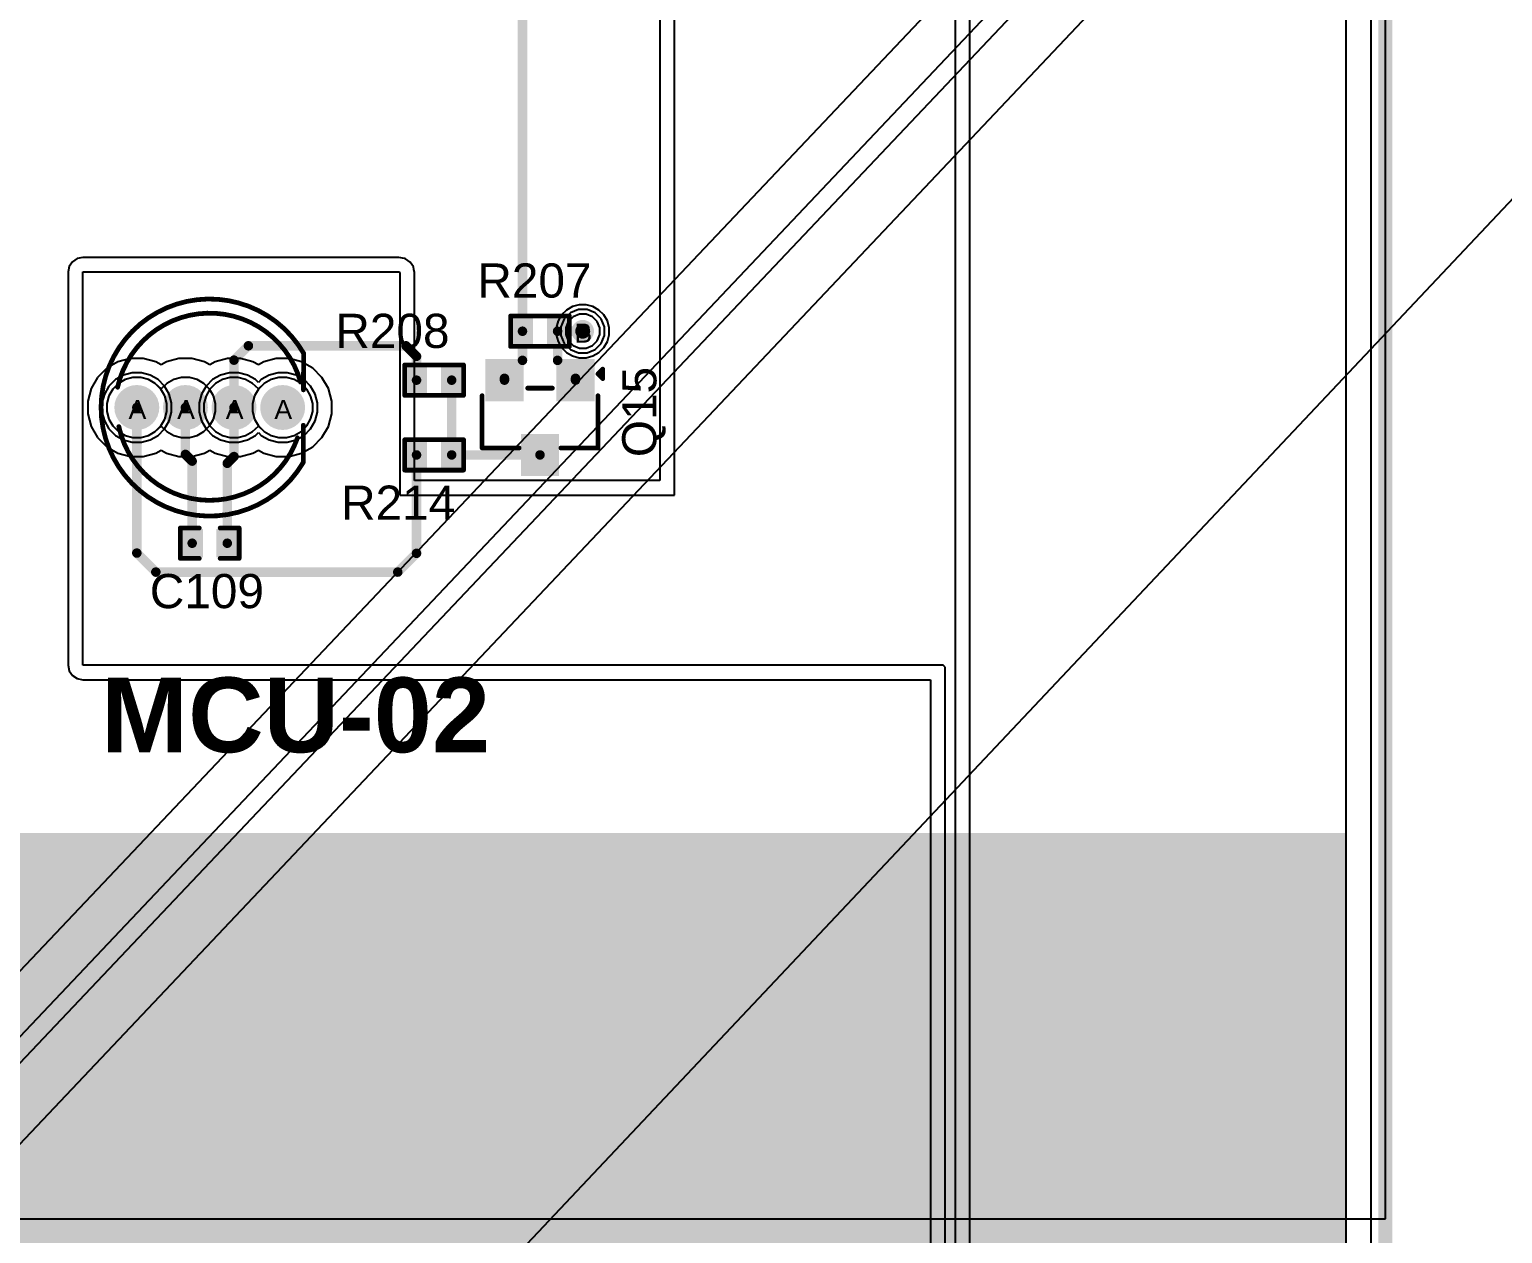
# Model space of a CAD drawing. Header units: inches. Extents: x 0 to 5379, y 0 to 5429.
# Drawn here: x 313.74 to 353.13, y 72.02 to 104.23 of the extents above; entities that cross this region are included whole.
import ezdxf

# ---------------------------------------------------------------- set-up
doc = ezdxf.new("R2010")
doc.units = ezdxf.units.IN
for name, color, linetype in [('Board Outline', 216, 'Continuous'), ('Bottom Layer', 5, 'Continuous'), ('Bottom Solder', 6, 'Continuous'), ('Drill Drawing', 1, 'Continuous'), ('GND01', 16, 'Continuous'), ('GND02', 76, 'Continuous'), ('Multi-Layer', 9, 'Continuous'), ('Pad Holes', 156, 'Continuous'), ('PWR', 156, 'Continuous'), ('SIG 01', 90, 'Continuous'), ('Top Layer', 1, 'Continuous'), ('Top Overlay', 2, 'Continuous'), ('Top Paste', 8, 'Continuous'), ('Top Solder', 216, 'Continuous'), ('Via Holes', 16, 'Continuous')]:
    doc.layers.add(name, color=color, linetype=linetype)
doc.styles.add('Arial', font='', dxfattribs={"height": 0.2})
doc.styles.add('Arial_Bold', font='', dxfattribs={"height": 0.2})
doc.styles.get('Arial').set_extended_font_data('Arial')
doc.styles.get('Arial_Bold').set_extended_font_data('Arial', bold=True)

# ---------------------------------------------------------------- blocks, each defined once
blk = doc.blocks.new('P____DI_3333_8_125')
at = {"layer": 'Top Solder'}
blk.add_line((0.102, -1.238), (-5064.815, -5372.221), dxfattribs=at)
blk = doc.blocks.new('13_WQFN_HR__3_2__149')
at = {"layer": 'Top Solder'}
for p in [(-0.423, 1.047), (1.31, 1.075), (1.302, -1.253), (-0.423, -1.678)]:
    blk.add_line(p, (5373.4, -5085.409), dxfattribs=at)
blk = doc.blocks.new('R___0402_555')
at = {"layer": 'Top Layer'}
for points in [[(-0.699, -0.318), (-0.699, 0.318), (-0.241, 0.318), (-0.241, -0.318)], [(0.241, -0.318), (0.241, 0.318), (0.699, 0.318), (0.699, -0.318)]]:
    blk.add_hatch(color=1, dxfattribs=at).paths.add_polyline_path(points)
at = {"layer": 'Top Paste'}
for points in [[(-0.699, -0.318), (-0.699, 0.318), (-0.241, 0.318), (-0.241, -0.318)], [(0.241, -0.318), (0.241, 0.318), (0.699, 0.318), (0.699, -0.318)]]:
    blk.add_hatch(color=8, dxfattribs=at).paths.add_polyline_path(points)
at = {"layer": 'Top Solder'}
for points in [[(-0.754, -0.373), (-0.754, 0.373), (-0.186, 0.373), (-0.186, -0.373)], [(0.186, -0.373), (0.186, 0.373), (0.754, 0.373), (0.754, -0.373)]]:
    blk.add_hatch(color=216, dxfattribs=at).paths.add_polyline_path(points)
at = {"layer": 'Top Overlay'}
for points in [[(-0.787, 0.406, 0.127, 0.127, 0), (-0.787, -0.406, 0.127, 0.127, 0)], [(0.787, 0.406, 0.127, 0.127, 0), (-0.787, 0.406, 0.127, 0.127, 0)], [(0.787, 0.406, 0.127, 0.127, 0), (0.787, -0.406, 0.127, 0.127, 0)], [(0.787, -0.406, 0.127, 0.127, 0), (-0.787, -0.406, 0.127, 0.127, 0)], [(0.813, -0.432, 0.00323, 0.00323, 0), (-0.813, -0.432, 0.00323, 0.00323, 0)]]:
    blk.add_lwpolyline(points, format="xyseb", dxfattribs=at)
for points in [[(-0.819, 0.406, 0.0635, 0.0635, 1), (-0.756, 0.406, 0.0635, 0.0635, 1)], [(-0.819, 0.406, 0.0635, 0.0635, 1), (-0.756, 0.406, 0.0635, 0.0635, 1)], [(0.756, 0.406, 0.0635, 0.0635, 1), (0.819, 0.406, 0.0635, 0.0635, 1)], [(0.756, 0.406, 0.0635, 0.0635, 1), (0.819, 0.406, 0.0635, 0.0635, 1)], [(-0.819, -0.406, 0.0635, 0.0635, 1), (-0.756, -0.406, 0.0635, 0.0635, 1)], [(-0.819, -0.406, 0.0635, 0.0635, 1), (-0.756, -0.406, 0.0635, 0.0635, 1)], [(0.756, -0.406, 0.0635, 0.0635, 1), (0.819, -0.406, 0.0635, 0.0635, 1)], [(0.756, -0.406, 0.0635, 0.0635, 1), (0.819, -0.406, 0.0635, 0.0635, 1)], [(-0.814, -0.432, 0.00161, 0.00161, 1), (-0.812, -0.432, 0.00161, 0.00161, 1)], [(0.812, -0.432, 0.00161, 0.00161, 1), (0.814, -0.432, 0.00161, 0.00161, 1)]]:
    blk.add_lwpolyline(points, format="xyseb", close=True, dxfattribs=at)
blk = doc.blocks.new('R___0402_561')
at = {"layer": 'Top Layer'}
for points in [[(-0.699, -0.318), (-0.699, 0.318), (-0.241, 0.318), (-0.241, -0.318)], [(0.241, -0.318), (0.241, 0.318), (0.699, 0.318), (0.699, -0.318)]]:
    blk.add_hatch(color=1, dxfattribs=at).paths.add_polyline_path(points)
at = {"layer": 'Top Paste'}
for points in [[(-0.699, -0.318), (-0.699, 0.318), (-0.241, 0.318), (-0.241, -0.318)], [(0.241, -0.318), (0.241, 0.318), (0.699, 0.318), (0.699, -0.318)]]:
    blk.add_hatch(color=8, dxfattribs=at).paths.add_polyline_path(points)
at = {"layer": 'Top Solder'}
for points in [[(-0.754, -0.373), (-0.754, 0.373), (-0.186, 0.373), (-0.186, -0.373)], [(0.186, -0.373), (0.186, 0.373), (0.754, 0.373), (0.754, -0.373)]]:
    blk.add_hatch(color=216, dxfattribs=at).paths.add_polyline_path(points)
at = {"layer": 'Top Overlay'}
for points in [[(-0.787, 0.406, 0.127, 0.127, 0), (-0.787, -0.406, 0.127, 0.127, 0)], [(0.787, 0.406, 0.127, 0.127, 0), (-0.787, 0.406, 0.127, 0.127, 0)], [(0.787, 0.406, 0.127, 0.127, 0), (0.787, -0.406, 0.127, 0.127, 0)], [(0.787, -0.406, 0.127, 0.127, 0), (-0.787, -0.406, 0.127, 0.127, 0)], [(0.813, -0.432, 0.00323, 0.00323, 0), (-0.813, -0.432, 0.00323, 0.00323, 0)]]:
    blk.add_lwpolyline(points, format="xyseb", dxfattribs=at)
for points in [[(-0.819, 0.406, 0.0635, 0.0635, 1), (-0.756, 0.406, 0.0635, 0.0635, 1)], [(-0.819, 0.406, 0.0635, 0.0635, 1), (-0.756, 0.406, 0.0635, 0.0635, 1)], [(0.756, 0.406, 0.0635, 0.0635, 1), (0.819, 0.406, 0.0635, 0.0635, 1)], [(0.756, 0.406, 0.0635, 0.0635, 1), (0.819, 0.406, 0.0635, 0.0635, 1)], [(-0.819, -0.406, 0.0635, 0.0635, 1), (-0.756, -0.406, 0.0635, 0.0635, 1)], [(-0.819, -0.406, 0.0635, 0.0635, 1), (-0.756, -0.406, 0.0635, 0.0635, 1)], [(0.756, -0.406, 0.0635, 0.0635, 1), (0.819, -0.406, 0.0635, 0.0635, 1)], [(0.756, -0.406, 0.0635, 0.0635, 1), (0.819, -0.406, 0.0635, 0.0635, 1)], [(-0.814, -0.432, 0.00161, 0.00161, 1), (-0.812, -0.432, 0.00161, 0.00161, 1)], [(0.812, -0.432, 0.00161, 0.00161, 1), (0.814, -0.432, 0.00161, 0.00161, 1)]]:
    blk.add_lwpolyline(points, format="xyseb", close=True, dxfattribs=at)
blk = doc.blocks.new('R___0402_562')
at = {"layer": 'Top Layer'}
for points in [[(-0.699, -0.318), (-0.699, 0.318), (-0.241, 0.318), (-0.241, -0.318)], [(0.241, -0.318), (0.241, 0.318), (0.699, 0.318), (0.699, -0.318)]]:
    blk.add_hatch(color=1, dxfattribs=at).paths.add_polyline_path(points)
at = {"layer": 'Top Paste'}
for points in [[(-0.699, -0.318), (-0.699, 0.318), (-0.241, 0.318), (-0.241, -0.318)], [(0.241, -0.318), (0.241, 0.318), (0.699, 0.318), (0.699, -0.318)]]:
    blk.add_hatch(color=8, dxfattribs=at).paths.add_polyline_path(points)
at = {"layer": 'Top Solder'}
for points in [[(-0.754, -0.373), (-0.754, 0.373), (-0.186, 0.373), (-0.186, -0.373)], [(0.186, -0.373), (0.186, 0.373), (0.754, 0.373), (0.754, -0.373)]]:
    blk.add_hatch(color=216, dxfattribs=at).paths.add_polyline_path(points)
at = {"layer": 'Top Overlay'}
for points in [[(-0.787, 0.406, 0.127, 0.127, 0), (0.787, 0.406, 0.127, 0.127, 0)], [(-0.787, -0.406, 0.127, 0.127, 0), (-0.787, 0.406, 0.127, 0.127, 0)], [(0.787, -0.406, 0.127, 0.127, 0), (0.787, 0.406, 0.127, 0.127, 0)], [(-0.787, -0.406, 0.127, 0.127, 0), (0.787, -0.406, 0.127, 0.127, 0)], [(-0.813, -0.432, 0.00323, 0.00323, 0), (0.813, -0.432, 0.00323, 0.00323, 0)]]:
    blk.add_lwpolyline(points, format="xyseb", dxfattribs=at)
for points in [[(-0.819, 0.406, 0.0635, 0.0635, 1), (-0.756, 0.406, 0.0635, 0.0635, 1)], [(-0.819, 0.406, 0.0635, 0.0635, 1), (-0.756, 0.406, 0.0635, 0.0635, 1)], [(0.756, 0.406, 0.0635, 0.0635, 1), (0.819, 0.406, 0.0635, 0.0635, 1)], [(0.756, 0.406, 0.0635, 0.0635, 1), (0.819, 0.406, 0.0635, 0.0635, 1)], [(-0.819, -0.406, 0.0635, 0.0635, 1), (-0.756, -0.406, 0.0635, 0.0635, 1)], [(-0.819, -0.406, 0.0635, 0.0635, 1), (-0.756, -0.406, 0.0635, 0.0635, 1)], [(0.756, -0.406, 0.0635, 0.0635, 1), (0.819, -0.406, 0.0635, 0.0635, 1)], [(0.756, -0.406, 0.0635, 0.0635, 1), (0.819, -0.406, 0.0635, 0.0635, 1)], [(-0.814, -0.432, 0.00161, 0.00161, 1), (-0.812, -0.432, 0.00161, 0.00161, 1)], [(0.812, -0.432, 0.00161, 0.00161, 1), (0.814, -0.432, 0.00161, 0.00161, 1)]]:
    blk.add_lwpolyline(points, format="xyseb", close=True, dxfattribs=at)
blk = doc.blocks.new('S___23_760')
at = {"layer": 'Top Layer'}
for points in [[(-0.41, 1.46), (0.41, 1.46), (0.41, 0.54), (-0.41, 0.54)], [(-1.36, -0.54), (-0.54, -0.54), (-0.54, -1.46), (-1.36, -1.46)], [(0.54, -0.54), (1.36, -0.54), (1.36, -1.46), (0.54, -1.46)]]:
    blk.add_hatch(color=1, dxfattribs=at).paths.add_polyline_path(points)
at = {"layer": 'Top Paste'}
for points in [[(-0.41, 1.46), (0.41, 1.46), (0.41, 0.54), (-0.41, 0.54)], [(-1.36, -0.54), (-0.54, -0.54), (-0.54, -1.46), (-1.36, -1.46)], [(0.54, -0.54), (1.36, -0.54), (1.36, -1.46), (0.54, -1.46)]]:
    blk.add_hatch(color=8, dxfattribs=at).paths.add_polyline_path(points)
at = {"layer": 'Top Solder'}
for points in [[(-0.512, 1.562), (0.512, 1.562), (0.512, 0.438), (-0.512, 0.438)], [(-1.462, -0.438), (-0.438, -0.438), (-0.438, -1.562), (-1.462, -1.562)], [(0.438, -0.438), (1.462, -0.438), (1.462, -1.562), (0.438, -1.562)]]:
    blk.add_hatch(color=216, dxfattribs=at).paths.add_polyline_path(points)
at = {"layer": 'Top Overlay'}
for points in [[(-1.549, 0.813, 0.127, 0.127, 0), (-1.549, -0.584, 0.127, 0.127, 0)], [(-0.559, 0.813, 0.127, 0.127, 0), (-1.549, 0.813, 0.127, 0.127, 0)], [(1.549, 0.813, 0.127, 0.127, 0), (0.559, 0.813, 0.127, 0.127, 0)], [(1.549, 0.813, 0.127, 0.127, 0), (1.549, -0.584, 0.127, 0.127, 0)], [(0.33, -0.787, 0.127, 0.127, 0), (-0.33, -0.787, 0.127, 0.127, 0)], [(-1.549, -1.168, 0.127, 0.127, 0), (-1.676, -1.041, 0.127, 0.127, 0)], [(-1.676, -1.041, 0.127, 0.127, 0), (-1.676, -1.295, 0.127, 0.127, 0)], [(-1.549, -1.168, 0.127, 0.127, 0), (-1.676, -1.295, 0.127, 0.127, 0)]]:
    blk.add_lwpolyline(points, format="xyseb", dxfattribs=at)
for points in [[(-1.581, 0.813, 0.0635, 0.0635, 1), (-1.518, 0.813, 0.0635, 0.0635, 1)], [(-1.581, 0.813, 0.0635, 0.0635, 1), (-1.518, 0.813, 0.0635, 0.0635, 1)], [(-0.591, 0.813, 0.0635, 0.0635, 1), (-0.527, 0.813, 0.0635, 0.0635, 1)], [(0.527, 0.813, 0.0635, 0.0635, 1), (0.591, 0.813, 0.0635, 0.0635, 1)], [(1.518, 0.813, 0.0635, 0.0635, 1), (1.581, 0.813, 0.0635, 0.0635, 1)], [(1.518, 0.813, 0.0635, 0.0635, 1), (1.581, 0.813, 0.0635, 0.0635, 1)], [(-1.581, -0.584, 0.0635, 0.0635, 1), (-1.518, -0.584, 0.0635, 0.0635, 1)], [(-0.362, -0.787, 0.0635, 0.0635, 1), (-0.298, -0.787, 0.0635, 0.0635, 1)], [(0.298, -0.787, 0.0635, 0.0635, 1), (0.362, -0.787, 0.0635, 0.0635, 1)], [(1.518, -0.584, 0.0635, 0.0635, 1), (1.581, -0.584, 0.0635, 0.0635, 1)], [(-1.708, -1.041, 0.0635, 0.0635, 1), (-1.645, -1.041, 0.0635, 0.0635, 1)], [(-1.708, -1.041, 0.0635, 0.0635, 1), (-1.645, -1.041, 0.0635, 0.0635, 1)], [(-1.581, -1.168, 0.0635, 0.0635, 1), (-1.518, -1.168, 0.0635, 0.0635, 1)], [(-1.581, -1.168, 0.0635, 0.0635, 1), (-1.518, -1.168, 0.0635, 0.0635, 1)], [(-1.708, -1.295, 0.0635, 0.0635, 1), (-1.645, -1.295, 0.0635, 0.0635, 1)], [(-1.708, -1.295, 0.0635, 0.0635, 1), (-1.645, -1.295, 0.0635, 0.0635, 1)]]:
    blk.add_lwpolyline(points, format="xyseb", close=True, dxfattribs=at)
blk = doc.blocks.new('WS2812D_F5_780')
at = {"layer": 'Bottom Layer'}
h = blk.add_hatch(color=5, dxfattribs=at)
edge = h.paths.add_edge_path()
edge.add_arc((-1.95, 0), 0.55, 0, 360)
h = blk.add_hatch(color=5, dxfattribs=at)
edge = h.paths.add_edge_path()
edge.add_arc((-0.65, 0), 0.55, 0, 360)
h = blk.add_hatch(color=5, dxfattribs=at)
edge = h.paths.add_edge_path()
edge.add_arc((0.65, 0), 0.55, 0, 360)
h = blk.add_hatch(color=5, dxfattribs=at)
edge = h.paths.add_edge_path()
edge.add_arc((1.95, 0), 0.55, 0, 360)
at = {"layer": 'Bottom Solder'}
h = blk.add_hatch(color=6, dxfattribs=at)
edge = h.paths.add_edge_path()
edge.add_arc((-1.95, 0), 0.601, 0, 360)
h = blk.add_hatch(color=6, dxfattribs=at)
edge = h.paths.add_edge_path()
edge.add_arc((-0.65, 0), 0.601, 0, 360)
h = blk.add_hatch(color=6, dxfattribs=at)
edge = h.paths.add_edge_path()
edge.add_arc((0.65, 0), 0.601, 0, 360)
h = blk.add_hatch(color=6, dxfattribs=at)
edge = h.paths.add_edge_path()
edge.add_arc((1.95, 0), 0.601, 0, 360)
at = {"layer": 'GND01'}
h = blk.add_hatch(color=16, dxfattribs=at)
edge = h.paths.add_edge_path()
edge.add_arc((-1.95, 0), 0.55, 0, 360)
h = blk.add_hatch(color=16, dxfattribs=at)
edge = h.paths.add_edge_path()
edge.add_arc((-0.65, 0), 0.55, 0, 360)
h = blk.add_hatch(color=16, dxfattribs=at)
edge = h.paths.add_edge_path()
edge.add_arc((0.65, 0), 0.55, 0, 360)
h = blk.add_hatch(color=16, dxfattribs=at)
edge = h.paths.add_edge_path()
edge.add_arc((1.95, 0), 0.55, 0, 360)
at = {"layer": 'GND02'}
h = blk.add_hatch(color=76, dxfattribs=at)
edge = h.paths.add_edge_path()
edge.add_arc((-1.95, 0), 0.55, 0, 360)
h = blk.add_hatch(color=76, dxfattribs=at)
edge = h.paths.add_edge_path()
edge.add_arc((-0.65, 0), 0.55, 0, 360)
h = blk.add_hatch(color=76, dxfattribs=at)
edge = h.paths.add_edge_path()
edge.add_arc((0.65, 0), 0.55, 0, 360)
h = blk.add_hatch(color=76, dxfattribs=at)
edge = h.paths.add_edge_path()
edge.add_arc((1.95, 0), 0.55, 0, 360)
at = {"layer": 'Multi-Layer'}
h = blk.add_hatch(color=9, dxfattribs=at)
edge = h.paths.add_edge_path()
edge.add_arc((-1.95, 0), 0.55, 0, 360)
h = blk.add_hatch(color=9, dxfattribs=at)
edge = h.paths.add_edge_path()
edge.add_arc((-0.65, 0), 0.55, 0, 360)
h = blk.add_hatch(color=9, dxfattribs=at)
edge = h.paths.add_edge_path()
edge.add_arc((0.65, 0), 0.55, 0, 360)
h = blk.add_hatch(color=9, dxfattribs=at)
edge = h.paths.add_edge_path()
edge.add_arc((1.95, 0), 0.55, 0, 360)
at = {"layer": 'Pad Holes'}
h = blk.add_hatch(color=7, dxfattribs=at)
edge = h.paths.add_edge_path()
edge.add_arc((-1.95, 0), 0.36, 0, 360)
h = blk.add_hatch(color=7, dxfattribs=at)
edge = h.paths.add_edge_path()
edge.add_arc((-0.65, 0), 0.36, 0, 360)
h = blk.add_hatch(color=7, dxfattribs=at)
edge = h.paths.add_edge_path()
edge.add_arc((0.65, 0), 0.36, 0, 360)
h = blk.add_hatch(color=7, dxfattribs=at)
edge = h.paths.add_edge_path()
edge.add_arc((1.95, 0), 0.36, 0, 360)
at = {"layer": 'PWR'}
h = blk.add_hatch(color=156, dxfattribs=at)
edge = h.paths.add_edge_path()
edge.add_arc((-1.95, 0), 0.55, 0, 360)
h = blk.add_hatch(color=156, dxfattribs=at)
edge = h.paths.add_edge_path()
edge.add_arc((-0.65, 0), 0.55, 0, 360)
h = blk.add_hatch(color=156, dxfattribs=at)
edge = h.paths.add_edge_path()
edge.add_arc((0.65, 0), 0.55, 0, 360)
h = blk.add_hatch(color=156, dxfattribs=at)
edge = h.paths.add_edge_path()
edge.add_arc((1.95, 0), 0.55, 0, 360)
at = {"layer": 'SIG 01'}
h = blk.add_hatch(color=90, dxfattribs=at)
edge = h.paths.add_edge_path()
edge.add_arc((-1.95, 0), 0.55, 0, 360)
h = blk.add_hatch(color=90, dxfattribs=at)
edge = h.paths.add_edge_path()
edge.add_arc((-0.65, 0), 0.55, 0, 360)
h = blk.add_hatch(color=90, dxfattribs=at)
edge = h.paths.add_edge_path()
edge.add_arc((0.65, 0), 0.55, 0, 360)
h = blk.add_hatch(color=90, dxfattribs=at)
edge = h.paths.add_edge_path()
edge.add_arc((1.95, 0), 0.55, 0, 360)
at = {"layer": 'Top Layer'}
h = blk.add_hatch(color=1, dxfattribs=at)
edge = h.paths.add_edge_path()
edge.add_arc((-1.95, 0), 0.55, 0, 360)
h = blk.add_hatch(color=1, dxfattribs=at)
edge = h.paths.add_edge_path()
edge.add_arc((-0.65, 0), 0.55, 0, 360)
h = blk.add_hatch(color=1, dxfattribs=at)
edge = h.paths.add_edge_path()
edge.add_arc((0.65, 0), 0.55, 0, 360)
h = blk.add_hatch(color=1, dxfattribs=at)
edge = h.paths.add_edge_path()
edge.add_arc((1.95, 0), 0.55, 0, 360)
at = {"layer": 'Top Solder'}
h = blk.add_hatch(color=216, dxfattribs=at)
edge = h.paths.add_edge_path()
edge.add_arc((-1.95, 0), 0.601, 0, 360)
h = blk.add_hatch(color=216, dxfattribs=at)
edge = h.paths.add_edge_path()
edge.add_arc((-0.65, 0), 0.601, 0, 360)
h = blk.add_hatch(color=216, dxfattribs=at)
edge = h.paths.add_edge_path()
edge.add_arc((0.65, 0), 0.601, 0, 360)
h = blk.add_hatch(color=216, dxfattribs=at)
edge = h.paths.add_edge_path()
edge.add_arc((1.95, 0), 0.601, 0, 360)
at = {"layer": 'Top Overlay'}
for points in [[(2.5, -1.471, 0.127, 0.127, -3.705201), (2.511, 1.45, 0.127, 0.127, 0)], [(-2.464, 0.543, 0.127, 0.127, -0.780857), (2.43, 0.68, 0.127, 0.127, 0)], [(2.507, 0.472, 0.127, 0.127, 0), (2.511, 1.45, 0.127, 0.127, 0)], [(2.347, -0.811, 0.127, 0.127, -0.760948), (-2.43, -0.51, 0.127, 0.127, 0)], [(2.5, -1.471, 0.127, 0.127, 0), (2.504, -0.476, 0.127, 0.127, 0)]]:
    blk.add_lwpolyline(points, format="xyseb", dxfattribs=at)
for points in [[(2.479, 1.45, 0.0635, 0.0635, 1), (2.543, 1.45, 0.0635, 0.0635, 1)], [(2.479, 1.45, 0.0635, 0.0635, 1), (2.543, 1.45, 0.0635, 0.0635, 1)], [(-2.496, 0.543, 0.0635, 0.0635, 1), (-2.432, 0.543, 0.0635, 0.0635, 1)], [(2.398, 0.68, 0.0635, 0.0635, 1), (2.462, 0.68, 0.0635, 0.0635, 1)], [(2.475, 0.472, 0.0635, 0.0635, 1), (2.539, 0.472, 0.0635, 0.0635, 1)], [(-2.462, -0.51, 0.0635, 0.0635, 1), (-2.398, -0.51, 0.0635, 0.0635, 1)], [(2.315, -0.811, 0.0635, 0.0635, 1), (2.378, -0.811, 0.0635, 0.0635, 1)], [(2.472, -0.476, 0.0635, 0.0635, 1), (2.535, -0.476, 0.0635, 0.0635, 1)], [(2.468, -1.471, 0.0635, 0.0635, 1), (2.532, -1.471, 0.0635, 0.0635, 1)], [(2.468, -1.471, 0.0635, 0.0635, 1), (2.532, -1.471, 0.0635, 0.0635, 1)]]:
    blk.add_lwpolyline(points, format="xyseb", close=True, dxfattribs=at)
blk = doc.blocks.new('C___0402_1018')
at = {"layer": 'Top Layer'}
for points in [[(-0.699, -0.318), (-0.699, 0.318), (-0.241, 0.318), (-0.241, -0.318)], [(0.241, -0.318), (0.241, 0.318), (0.699, 0.318), (0.699, -0.318)]]:
    blk.add_hatch(color=1, dxfattribs=at).paths.add_polyline_path(points)
at = {"layer": 'Top Paste'}
for points in [[(-0.699, -0.318), (-0.699, 0.318), (-0.241, 0.318), (-0.241, -0.318)], [(0.241, -0.318), (0.241, 0.318), (0.699, 0.318), (0.699, -0.318)]]:
    blk.add_hatch(color=8, dxfattribs=at).paths.add_polyline_path(points)
at = {"layer": 'Top Solder'}
for points in [[(-0.758, -0.377), (-0.758, 0.377), (-0.181, 0.377), (-0.181, -0.377)], [(0.181, -0.377), (0.181, 0.377), (0.758, 0.377), (0.758, -0.377)]]:
    blk.add_hatch(color=216, dxfattribs=at).paths.add_polyline_path(points)
at = {"layer": 'Top Overlay'}
for points in [[(-0.787, -0.406, 0.127, 0.127, 0), (-0.787, 0.406, 0.127, 0.127, 0)], [(-0.787, 0.406, 0.127, 0.127, 0), (-0.279, 0.406, 0.127, 0.127, 0)], [(0.279, 0.406, 0.127, 0.127, 0), (0.787, 0.406, 0.127, 0.127, 0)], [(0.787, -0.406, 0.127, 0.127, 0), (0.787, 0.406, 0.127, 0.127, 0)], [(-0.787, -0.406, 0.127, 0.127, 0), (-0.279, -0.406, 0.127, 0.127, 0)], [(0.279, -0.406, 0.127, 0.127, 0), (0.787, -0.406, 0.127, 0.127, 0)]]:
    blk.add_lwpolyline(points, format="xyseb", dxfattribs=at)
for points in [[(-0.819, 0.406, 0.0635, 0.0635, 1), (-0.756, 0.406, 0.0635, 0.0635, 1)], [(-0.819, 0.406, 0.0635, 0.0635, 1), (-0.756, 0.406, 0.0635, 0.0635, 1)], [(-0.311, 0.406, 0.0635, 0.0635, 1), (-0.248, 0.406, 0.0635, 0.0635, 1)], [(0.248, 0.406, 0.0635, 0.0635, 1), (0.311, 0.406, 0.0635, 0.0635, 1)], [(0.756, 0.406, 0.0635, 0.0635, 1), (0.819, 0.406, 0.0635, 0.0635, 1)], [(0.756, 0.406, 0.0635, 0.0635, 1), (0.819, 0.406, 0.0635, 0.0635, 1)], [(-0.819, -0.406, 0.0635, 0.0635, 1), (-0.756, -0.406, 0.0635, 0.0635, 1)], [(-0.819, -0.406, 0.0635, 0.0635, 1), (-0.756, -0.406, 0.0635, 0.0635, 1)], [(-0.311, -0.406, 0.0635, 0.0635, 1), (-0.248, -0.406, 0.0635, 0.0635, 1)], [(0.248, -0.406, 0.0635, 0.0635, 1), (0.311, -0.406, 0.0635, 0.0635, 1)], [(0.756, -0.406, 0.0635, 0.0635, 1), (0.819, -0.406, 0.0635, 0.0635, 1)], [(0.756, -0.406, 0.0635, 0.0635, 1), (0.819, -0.406, 0.0635, 0.0635, 1)]]:
    blk.add_lwpolyline(points, format="xyseb", close=True, dxfattribs=at)

msp = doc.modelspace()

# ---------------------------------------------------------------- hatches: boundary and pattern name
at = {"layer": 'Bottom Layer'}
h = msp.add_hatch(color=5, dxfattribs=at)
edge = h.paths.add_edge_path()
edge.add_arc((328.535, 96.155), 0.2, 0, 360)
at = {"layer": 'Bottom Solder'}
h = msp.add_hatch(color=6, dxfattribs=at)
edge = h.paths.add_edge_path()
edge.add_arc((328.535, 96.155), 0.302, 0, 360)
msp.add_hatch(color=6, dxfattribs=at).paths.add_polyline_path([(248.535, 66.929), (348.971, 66.929), (348.971, 82.731), (248.535, 82.731)])
at = {"layer": 'GND01'}
h = msp.add_hatch(color=16, dxfattribs=at)
edge = h.paths.add_edge_path()
edge.add_arc((328.535, 96.155), 0.2, 0, 360)
at = {"layer": 'GND02'}
h = msp.add_hatch(color=76, dxfattribs=at)
edge = h.paths.add_edge_path()
edge.add_arc((328.535, 96.155), 0.2, 0, 360)
at = {"layer": 'PWR'}
h = msp.add_hatch(color=156, dxfattribs=at)
edge = h.paths.add_edge_path()
edge.add_arc((328.535, 96.155), 0.2, 0, 360)
at = {"layer": 'SIG 01'}
h = msp.add_hatch(color=90, dxfattribs=at)
edge = h.paths.add_edge_path()
edge.add_arc((328.535, 96.155), 0.2, 0, 360)
at = {"layer": 'Top Layer'}
h = msp.add_hatch(color=1, dxfattribs=at)
edge = h.paths.add_edge_path()
edge.add_arc((328.535, 96.155), 0.2, 0, 360)
at = {"layer": 'Top Solder'}
h = msp.add_hatch(color=216, dxfattribs=at)
edge = h.paths.add_edge_path()
edge.add_arc((328.535, 96.155), 0.302, 0, 360)
at = {"layer": 'Via Holes'}
h = msp.add_hatch(color=7, dxfattribs=at)
edge = h.paths.add_edge_path()
edge.add_arc((328.535, 96.155), 0.1, 0, 360)

# ---------------------------------------------------------------- linework, layer by layer
at = {"layer": 'Board Outline'}
msp.add_lwpolyline([(350, 0, 0.381, 0.381, 0), (350, 220, 0.381, 0.381, 0)], format="xyseb", dxfattribs=at)
at = {"layer": 'Bottom Layer'}
for p, q in [((348.945, 108.09), (348.945, 63.6)), ((327.968, 96.59), (327.875, 96.429)), ((328.1, 96.722), (327.968, 96.59)), ((328.262, 96.815), (328.1, 96.722)), ((328.442, 96.863), (328.262, 96.815)), ((328.628, 96.863), (328.442, 96.863)), ((328.808, 96.815), (328.628, 96.863)), ((328.97, 96.722), (328.808, 96.815)), ((329.101, 96.59), (328.97, 96.722)), ((329.195, 96.429), (329.101, 96.59)), ((327.875, 96.429), (327.827, 96.249)), ((327.827, 96.249), (327.827, 96.062)), ((329.243, 96.249), (329.195, 96.429)), ((329.243, 96.062), (329.243, 96.249)), ((327.827, 96.062), (327.875, 95.882)), ((327.875, 95.882), (327.968, 95.721)), ((329.101, 95.721), (329.195, 95.882)), ((329.195, 95.882), (329.243, 96.062)), ((316.104, 95.337), (315.804, 95.165)), ((316.437, 95.427), (316.104, 95.337)), ((316.783, 95.427), (316.437, 95.427)), ((317.116, 95.337), (316.783, 95.427)), ((317.26, 95.254), (317.116, 95.337)), ((317.404, 95.337), (317.26, 95.254)), ((317.737, 95.427), (317.404, 95.337)), ((318.083, 95.427), (317.737, 95.427)), ((318.416, 95.337), (318.083, 95.427)), ((318.56, 95.254), (318.416, 95.337)), ((318.704, 95.337), (318.56, 95.254)), ((319.037, 95.427), (318.704, 95.337)), ((319.383, 95.427), (319.037, 95.427)), ((319.716, 95.337), (319.383, 95.427)), ((319.86, 95.254), (319.716, 95.337)), ((320.004, 95.337), (319.86, 95.254)), ((320.337, 95.427), (320.004, 95.337)), ((320.683, 95.427), (320.337, 95.427)), ((321.016, 95.337), (320.683, 95.427)), ((321.316, 95.165), (321.016, 95.337)), ((327.968, 95.721), (328.1, 95.589)), ((328.1, 95.589), (328.262, 95.496)), ((328.262, 95.496), (328.442, 95.447)), ((328.442, 95.447), (328.628, 95.447)), ((328.628, 95.447), (328.808, 95.496)), ((328.808, 95.496), (328.97, 95.589)), ((328.97, 95.589), (329.101, 95.721)), ((315.804, 95.165), (315.56, 94.92)), ((321.56, 94.92), (321.316, 95.165)), ((315.387, 94.621), (315.298, 94.287)), ((315.56, 94.92), (315.387, 94.621)), ((321.733, 94.621), (321.56, 94.92)), ((321.822, 94.287), (321.733, 94.621)), ((315.298, 94.287), (315.298, 93.942)), ((321.822, 93.942), (321.822, 94.287)), ((315.298, 93.942), (315.387, 93.608)), ((321.733, 93.608), (321.822, 93.942)), ((315.387, 93.608), (315.56, 93.309)), ((321.56, 93.309), (321.733, 93.608)), ((315.56, 93.309), (315.804, 93.065)), ((315.804, 93.065), (316.104, 92.892)), ((317.116, 92.892), (317.26, 92.975)), ((317.26, 92.975), (317.404, 92.892)), ((318.416, 92.892), (318.56, 92.975)), ((318.56, 92.975), (318.704, 92.892)), ((319.716, 92.892), (319.86, 92.975)), ((319.86, 92.975), (320.004, 92.892)), ((321.016, 92.892), (321.316, 93.065)), ((321.316, 93.065), (321.56, 93.309)), ((316.104, 92.892), (316.437, 92.803)), ((316.437, 92.803), (316.783, 92.803)), ((316.783, 92.803), (317.116, 92.892)), ((317.404, 92.892), (317.737, 92.803)), ((317.737, 92.803), (318.083, 92.803)), ((318.083, 92.803), (318.416, 92.892)), ((318.704, 92.892), (319.037, 92.803)), ((319.037, 92.803), (319.383, 92.803)), ((319.383, 92.803), (319.716, 92.892)), ((320.004, 92.892), (320.337, 92.803)), ((320.337, 92.803), (320.683, 92.803)), ((320.683, 92.803), (321.016, 92.892))]:
    msp.add_line(p, q, dxfattribs=at)
at = {"layer": 'GND01'}
for p, q in [((349.612, 219.612), (349.612, 0.388)), ((328.278, 96.54), (328.15, 96.413)), ((328.445, 96.609), (328.278, 96.54)), ((328.625, 96.609), (328.445, 96.609)), ((328.792, 96.54), (328.625, 96.609)), ((328.92, 96.413), (328.792, 96.54)), ((328.15, 96.413), (328.081, 96.246)), ((328.081, 96.246), (328.081, 96.065)), ((328.989, 96.246), (328.92, 96.413)), ((328.989, 96.065), (328.989, 96.246)), ((328.081, 96.065), (328.15, 95.898)), ((328.15, 95.898), (328.278, 95.771)), ((328.278, 95.771), (328.445, 95.701)), ((328.625, 95.701), (328.792, 95.771)), ((328.792, 95.771), (328.92, 95.898)), ((328.92, 95.898), (328.989, 96.065)), ((328.445, 95.701), (328.625, 95.701)), ((315.967, 94.608), (315.861, 94.425)), ((316.116, 94.758), (315.967, 94.608)), ((316.3, 94.864), (316.116, 94.758)), ((316.504, 94.919), (316.3, 94.864)), ((316.716, 94.919), (316.504, 94.919)), ((316.92, 94.864), (316.716, 94.919)), ((317.104, 94.758), (316.92, 94.864)), ((317.253, 94.608), (317.104, 94.758)), ((317.359, 94.425), (317.253, 94.608)), ((318.567, 94.608), (318.461, 94.425)), ((318.716, 94.758), (318.567, 94.608)), ((318.9, 94.864), (318.716, 94.758)), ((319.104, 94.919), (318.9, 94.864)), ((319.316, 94.919), (319.104, 94.919)), ((319.52, 94.864), (319.316, 94.919)), ((319.704, 94.758), (319.52, 94.864)), ((319.86, 94.614), (319.704, 94.758)), ((320.016, 94.758), (319.86, 94.614)), ((320.2, 94.864), (320.016, 94.758)), ((320.404, 94.919), (320.2, 94.864)), ((320.616, 94.919), (320.404, 94.919)), ((320.82, 94.864), (320.616, 94.919)), ((321.004, 94.758), (320.82, 94.864)), ((321.153, 94.608), (321.004, 94.758)), ((321.259, 94.425), (321.153, 94.608)), ((315.861, 94.425), (315.806, 94.221)), ((315.806, 94.221), (315.806, 94.009)), ((317.414, 94.221), (317.359, 94.425)), ((317.414, 94.009), (317.414, 94.221)), ((318.461, 94.425), (318.406, 94.221)), ((318.406, 94.221), (318.406, 94.009)), ((321.314, 94.221), (321.259, 94.425)), ((321.314, 94.009), (321.314, 94.221)), ((315.806, 94.009), (315.861, 93.804)), ((315.861, 93.804), (315.967, 93.621)), ((317.253, 93.621), (317.359, 93.804)), ((317.359, 93.804), (317.414, 94.009)), ((318.406, 94.009), (318.461, 93.804)), ((318.461, 93.804), (318.567, 93.621)), ((321.153, 93.621), (321.259, 93.804)), ((321.259, 93.804), (321.314, 94.009)), ((315.967, 93.621), (316.116, 93.471)), ((316.116, 93.471), (316.3, 93.366)), ((316.3, 93.366), (316.504, 93.311)), ((316.716, 93.311), (316.92, 93.366)), ((316.92, 93.366), (317.104, 93.471)), ((317.104, 93.471), (317.253, 93.621)), ((318.567, 93.621), (318.716, 93.471)), ((318.716, 93.471), (318.9, 93.366)), ((318.9, 93.366), (319.104, 93.311)), ((319.316, 93.311), (319.52, 93.366)), ((319.52, 93.366), (319.704, 93.471)), ((319.704, 93.471), (319.86, 93.615)), ((319.86, 93.615), (320.016, 93.471)), ((320.016, 93.471), (320.2, 93.366)), ((320.2, 93.366), (320.404, 93.311)), ((320.616, 93.311), (320.82, 93.366)), ((320.82, 93.366), (321.004, 93.471)), ((321.004, 93.471), (321.153, 93.621)), ((316.504, 93.311), (316.716, 93.311)), ((319.104, 93.311), (319.316, 93.311)), ((320.404, 93.311), (320.616, 93.311))]:
    msp.add_line(p, q, dxfattribs=at)
at = {"layer": 'GND02'}
for p, q in [((349.612, 219.612), (349.612, 0.388)), ((328.278, 96.54), (328.15, 96.413)), ((328.445, 96.609), (328.278, 96.54)), ((328.625, 96.609), (328.445, 96.609)), ((328.792, 96.54), (328.625, 96.609)), ((328.92, 96.413), (328.792, 96.54)), ((328.15, 96.413), (328.081, 96.246)), ((328.081, 96.246), (328.081, 96.065)), ((328.989, 96.246), (328.92, 96.413)), ((328.989, 96.065), (328.989, 96.246)), ((328.081, 96.065), (328.15, 95.898)), ((328.15, 95.898), (328.278, 95.771)), ((328.278, 95.771), (328.445, 95.701)), ((328.625, 95.701), (328.792, 95.771)), ((328.792, 95.771), (328.92, 95.898)), ((328.92, 95.898), (328.989, 96.065)), ((328.445, 95.701), (328.625, 95.701)), ((315.967, 94.608), (315.861, 94.425)), ((316.116, 94.758), (315.967, 94.608)), ((316.3, 94.864), (316.116, 94.758)), ((316.504, 94.919), (316.3, 94.864)), ((316.716, 94.919), (316.504, 94.919)), ((316.92, 94.864), (316.716, 94.919)), ((317.104, 94.758), (316.92, 94.864)), ((317.253, 94.608), (317.104, 94.758)), ((317.359, 94.425), (317.253, 94.608)), ((318.567, 94.608), (318.461, 94.425)), ((318.716, 94.758), (318.567, 94.608)), ((318.9, 94.864), (318.716, 94.758)), ((319.104, 94.919), (318.9, 94.864)), ((319.316, 94.919), (319.104, 94.919)), ((319.52, 94.864), (319.316, 94.919)), ((319.704, 94.758), (319.52, 94.864)), ((319.86, 94.614), (319.704, 94.758)), ((320.016, 94.758), (319.86, 94.614)), ((320.2, 94.864), (320.016, 94.758)), ((320.404, 94.919), (320.2, 94.864)), ((320.616, 94.919), (320.404, 94.919)), ((320.82, 94.864), (320.616, 94.919)), ((321.004, 94.758), (320.82, 94.864)), ((321.153, 94.608), (321.004, 94.758)), ((321.259, 94.425), (321.153, 94.608)), ((315.861, 94.425), (315.806, 94.221)), ((315.806, 94.221), (315.806, 94.009)), ((317.414, 94.221), (317.359, 94.425)), ((317.414, 94.009), (317.414, 94.221)), ((318.461, 94.425), (318.406, 94.221)), ((318.406, 94.221), (318.406, 94.009)), ((321.314, 94.221), (321.259, 94.425)), ((321.314, 94.009), (321.314, 94.221)), ((315.806, 94.009), (315.861, 93.804)), ((315.861, 93.804), (315.967, 93.621)), ((317.253, 93.621), (317.359, 93.804)), ((317.359, 93.804), (317.414, 94.009)), ((318.406, 94.009), (318.461, 93.804)), ((318.461, 93.804), (318.567, 93.621)), ((321.153, 93.621), (321.259, 93.804)), ((321.259, 93.804), (321.314, 94.009)), ((315.967, 93.621), (316.116, 93.471)), ((316.116, 93.471), (316.3, 93.366)), ((316.3, 93.366), (316.504, 93.311)), ((316.716, 93.311), (316.92, 93.366)), ((316.92, 93.366), (317.104, 93.471)), ((317.104, 93.471), (317.253, 93.621)), ((318.567, 93.621), (318.716, 93.471)), ((318.716, 93.471), (318.9, 93.366)), ((318.9, 93.366), (319.104, 93.311)), ((319.316, 93.311), (319.52, 93.366)), ((319.52, 93.366), (319.704, 93.471)), ((319.704, 93.471), (319.86, 93.615)), ((319.86, 93.615), (320.016, 93.471)), ((320.016, 93.471), (320.2, 93.366)), ((320.2, 93.366), (320.404, 93.311)), ((320.616, 93.311), (320.82, 93.366)), ((320.82, 93.366), (321.004, 93.471)), ((321.004, 93.471), (321.153, 93.621)), ((316.504, 93.311), (316.716, 93.311)), ((319.104, 93.311), (319.316, 93.311)), ((320.404, 93.311), (320.616, 93.311))]:
    msp.add_line(p, q, dxfattribs=at)
at = {"layer": 'PWR'}
for p, q in [((349.612, 136.347), (349.612, 0.388)), ((330.987, 91.77), (330.987, 130.734)), ((330.599, 130.345), (330.599, 92.159)), ((315.015, 98.098), (314.889, 98.014)), ((315.163, 98.128), (315.015, 98.098)), ((323.621, 98.128), (315.163, 98.128)), ((323.77, 98.098), (323.621, 98.128)), ((323.621, 98.128), (323.621, 98.128)), ((323.621, 98.128), (323.621, 98.128)), ((323.795, 98.088), (323.77, 98.098)), ((323.77, 98.098), (323.77, 98.098)), ((323.77, 98.098), (323.77, 98.098)), ((314.804, 97.888), (314.775, 97.739)), ((314.775, 97.739), (314.775, 87.224)), ((314.889, 98.014), (314.804, 97.888)), ((315.163, 87.224), (315.163, 97.739)), ((315.163, 97.739), (323.621, 97.739)), ((323.621, 97.739), (323.647, 97.729)), ((323.647, 97.729), (323.647, 91.77)), ((323.859, 98.045), (323.795, 98.088)), ((323.921, 98.003), (323.859, 98.045)), ((323.963, 97.941), (323.921, 98.003)), ((323.921, 98.003), (323.921, 98.003)), ((323.921, 98.003), (323.921, 98.003)), ((324.006, 97.877), (323.963, 97.941)), ((324.019, 97.809), (324.006, 97.877)), ((324.006, 97.877), (324.006, 97.877)), ((324.006, 97.877), (324.006, 97.877)), ((324.035, 97.729), (324.019, 97.809)), ((324.035, 92.159), (324.035, 97.729)), ((315.967, 94.608), (315.861, 94.425)), ((316.116, 94.758), (315.967, 94.608)), ((316.3, 94.864), (316.116, 94.758)), ((316.504, 94.919), (316.3, 94.864)), ((316.716, 94.919), (316.504, 94.919)), ((316.92, 94.864), (316.716, 94.919)), ((317.104, 94.758), (316.92, 94.864)), ((317.26, 94.614), (317.104, 94.758)), ((317.416, 94.758), (317.26, 94.614)), ((317.6, 94.864), (317.416, 94.758)), ((317.804, 94.919), (317.6, 94.864)), ((318.016, 94.919), (317.804, 94.919)), ((318.22, 94.864), (318.016, 94.919)), ((318.404, 94.758), (318.22, 94.864)), ((318.553, 94.608), (318.404, 94.758)), ((318.659, 94.425), (318.553, 94.608)), ((319.867, 94.608), (319.761, 94.425)), ((320.016, 94.758), (319.867, 94.608)), ((320.2, 94.864), (320.016, 94.758)), ((320.404, 94.919), (320.2, 94.864)), ((320.616, 94.919), (320.404, 94.919)), ((320.82, 94.864), (320.616, 94.919)), ((321.004, 94.758), (320.82, 94.864)), ((321.153, 94.608), (321.004, 94.758)), ((321.259, 94.425), (321.153, 94.608)), ((315.861, 94.425), (315.806, 94.221)), ((315.806, 94.221), (315.806, 94.009)), ((318.714, 94.221), (318.659, 94.425)), ((318.714, 94.009), (318.714, 94.221)), ((319.761, 94.425), (319.706, 94.221)), ((319.706, 94.221), (319.706, 94.009)), ((321.314, 94.221), (321.259, 94.425)), ((321.314, 94.009), (321.314, 94.221)), ((315.806, 94.009), (315.861, 93.804)), ((315.861, 93.804), (315.967, 93.621)), ((318.553, 93.621), (318.659, 93.804)), ((318.659, 93.804), (318.714, 94.009)), ((319.706, 94.009), (319.761, 93.804)), ((319.761, 93.804), (319.867, 93.621)), ((321.153, 93.621), (321.259, 93.804)), ((321.259, 93.804), (321.314, 94.009)), ((315.967, 93.621), (316.116, 93.471)), ((316.116, 93.471), (316.3, 93.366)), ((316.3, 93.366), (316.504, 93.311)), ((316.716, 93.311), (316.92, 93.366)), ((316.92, 93.366), (317.104, 93.471)), ((317.104, 93.471), (317.26, 93.615)), ((317.26, 93.615), (317.416, 93.471)), ((317.416, 93.471), (317.6, 93.366)), ((317.6, 93.366), (317.804, 93.311)), ((318.016, 93.311), (318.22, 93.366)), ((318.22, 93.366), (318.404, 93.471)), ((318.404, 93.471), (318.553, 93.621)), ((319.867, 93.621), (320.016, 93.471)), ((320.016, 93.471), (320.2, 93.366)), ((320.2, 93.366), (320.404, 93.311)), ((320.616, 93.311), (320.82, 93.366)), ((320.82, 93.366), (321.004, 93.471)), ((321.004, 93.471), (321.153, 93.621)), ((316.504, 93.311), (316.716, 93.311)), ((317.804, 93.311), (318.016, 93.311)), ((320.404, 93.311), (320.616, 93.311)), ((330.599, 92.159), (324.035, 92.159)), ((323.647, 91.77), (330.987, 91.77)), ((314.775, 87.224), (314.804, 87.075)), ((314.804, 87.075), (314.889, 86.949)), ((338.176, 87.224), (315.163, 87.224)), ((338.226, 87.173), (338.176, 87.224)), ((338.226, 18.364), (338.226, 87.173)), ((314.889, 86.949), (315.015, 86.865)), ((315.015, 86.865), (315.163, 86.835)), ((315.163, 86.835), (337.838, 86.835)), ((337.838, 86.835), (337.838, 59.347))]:
    msp.add_line(p, q, dxfattribs=at)
at = {"layer": 'SIG 01'}
for p, q in [((349.612, 219.612), (349.612, 0.388)), ((338.887, 15.138), (338.887, 138.904)), ((338.498, 138.045), (338.498, 15.299)), ((328.206, 96.648), (328.042, 96.485)), ((328.419, 96.736), (328.206, 96.648)), ((328.65, 96.736), (328.419, 96.736)), ((328.864, 96.648), (328.65, 96.736)), ((329.027, 96.485), (328.864, 96.648)), ((328.042, 96.485), (327.954, 96.271)), ((327.954, 96.271), (327.954, 96.04)), ((329.116, 96.271), (329.027, 96.485)), ((329.116, 96.04), (329.116, 96.271)), ((327.954, 96.04), (328.042, 95.826)), ((328.042, 95.826), (328.206, 95.663)), ((328.864, 95.663), (329.027, 95.826)), ((329.027, 95.826), (329.116, 96.04)), ((328.206, 95.663), (328.419, 95.574)), ((328.419, 95.574), (328.65, 95.574)), ((328.65, 95.574), (328.864, 95.663)), ((316.251, 94.982), (316.038, 94.86)), ((316.487, 95.046), (316.251, 94.982)), ((316.733, 95.046), (316.487, 95.046)), ((316.969, 94.982), (316.733, 95.046)), ((317.182, 94.86), (316.969, 94.982)), ((318.851, 94.982), (318.638, 94.86)), ((319.087, 95.046), (318.851, 94.982)), ((319.333, 95.046), (319.087, 95.046)), ((319.569, 94.982), (319.333, 95.046)), ((319.782, 94.86), (319.569, 94.982)), ((320.151, 94.982), (319.938, 94.86)), ((320.387, 95.046), (320.151, 94.982)), ((320.633, 95.046), (320.387, 95.046)), ((320.869, 94.982), (320.633, 95.046)), ((321.082, 94.86), (320.869, 94.982)), ((315.865, 94.686), (315.742, 94.474)), ((316.038, 94.86), (315.865, 94.686)), ((317.355, 94.686), (317.182, 94.86)), ((317.478, 94.474), (317.355, 94.686)), ((318.465, 94.686), (318.342, 94.474)), ((318.638, 94.86), (318.465, 94.686)), ((319.86, 94.781), (319.782, 94.86)), ((319.938, 94.86), (319.86, 94.781)), ((321.255, 94.686), (321.082, 94.86)), ((321.378, 94.474), (321.255, 94.686)), ((315.742, 94.474), (315.679, 94.237)), ((315.679, 94.237), (315.679, 93.992)), ((317.541, 94.237), (317.478, 94.474)), ((317.541, 93.992), (317.541, 94.237)), ((318.342, 94.474), (318.279, 94.237)), ((318.279, 94.237), (318.279, 93.992)), ((321.441, 94.237), (321.378, 94.474)), ((321.441, 93.992), (321.441, 94.237)), ((315.679, 93.992), (315.742, 93.755)), ((317.478, 93.755), (317.541, 93.992)), ((318.279, 93.992), (318.342, 93.755)), ((321.378, 93.755), (321.441, 93.992)), ((315.742, 93.755), (315.865, 93.543)), ((315.865, 93.543), (316.038, 93.37)), ((316.038, 93.37), (316.251, 93.247)), ((316.969, 93.247), (317.182, 93.37)), ((317.182, 93.37), (317.355, 93.543)), ((317.355, 93.543), (317.478, 93.755)), ((318.342, 93.755), (318.465, 93.543)), ((318.465, 93.543), (318.638, 93.37)), ((318.638, 93.37), (318.851, 93.247)), ((319.569, 93.247), (319.782, 93.37)), ((319.782, 93.37), (319.86, 93.448)), ((319.86, 93.448), (319.938, 93.37)), ((319.938, 93.37), (320.151, 93.247)), ((320.869, 93.247), (321.082, 93.37)), ((321.082, 93.37), (321.255, 93.543)), ((321.255, 93.543), (321.378, 93.755)), ((316.251, 93.247), (316.487, 93.184)), ((316.487, 93.184), (316.733, 93.184)), ((316.733, 93.184), (316.969, 93.247)), ((318.851, 93.247), (319.087, 93.184)), ((319.087, 93.184), (319.333, 93.184)), ((319.333, 93.184), (319.569, 93.247)), ((320.151, 93.247), (320.387, 93.184)), ((320.387, 93.184), (320.633, 93.184)), ((320.633, 93.184), (320.869, 93.247))]:
    msp.add_line(p, q, dxfattribs=at)
at = {"layer": 'Top Layer'}
for p, q in [((350, 72.415), (350, 136.871)), ((0.381, 72.415), (350, 72.415)), ((248.386, 72.415), (349.612, 72.415)), ((349.612, 72.415), (349.612, 9.671))]:
    msp.add_line(p, q, dxfattribs=at)
for points in [[(326.923, 96.155, 0.254, 0.254, 0), (326.923, 108.623, 0.254, 0.254, 0)], [(326.923, 95.376, 0.254, 0.254, 0), (326.923, 96.155, 0.254, 0.254, 0)], [(327.863, 95.376, 0.254, 0.254, 0), (327.863, 96.155, 0.254, 0.254, 0)], [(327.863, 96.155, 0.254, 0.254, 0), (328.535, 96.155, 0.254, 0.254, 0)], [(319.21, 95.381, 0.254, 0.254, 0), (319.594, 95.765, 0.254, 0.254, 0)], [(319.594, 95.765, 0.254, 0.254, 0), (323.811, 95.765, 0.254, 0.254, 0)], [(323.811, 95.765, 0.254, 0.254, 0), (324.091, 95.485, 0.254, 0.254, 0)], [(319.21, 94.115, 0.254, 0.254, 0), (319.21, 95.381, 0.254, 0.254, 0)], [(324.091, 94.846, 0.254, 0.254, 0), (324.091, 95.485, 0.254, 0.254, 0)], [(326.443, 94.896, 0.254, 0.254, 0), (326.923, 95.376, 0.254, 0.254, 0)], [(327.863, 95.376, 0.254, 0.254, 0), (328.343, 94.896, 0.254, 0.254, 0)], [(325.031, 92.846, 0.254, 0.254, 0), (325.031, 94.846, 0.254, 0.254, 0)], [(326.443, 94.846, 0.254, 0.254, 0), (326.443, 94.896, 0.254, 0.254, 0)], [(328.343, 94.846, 0.254, 0.254, 0), (328.343, 94.896, 0.254, 0.254, 0)], [(316.61, 90.222, 0.254, 0.254, 0), (316.61, 94.115, 0.254, 0.254, 0)], [(317.91, 92.861, 0.254, 0.254, 0), (317.91, 94.115, 0.254, 0.254, 0)], [(319.21, 92.803, 0.254, 0.254, 0), (319.21, 94.115, 0.254, 0.254, 0)], [(317.91, 92.861, 0.254, 0.254, 0), (318.09, 92.681, 0.254, 0.254, 0)], [(324.091, 90.215, 0.254, 0.254, 0), (324.091, 92.846, 0.254, 0.254, 0)], [(325.031, 92.846, 0.254, 0.254, 0), (327.393, 92.846, 0.254, 0.254, 0)], [(318.09, 90.485, 0.254, 0.254, 0), (318.09, 92.681, 0.254, 0.254, 0)], [(319.03, 92.623, 0.254, 0.254, 0), (319.21, 92.803, 0.254, 0.254, 0)], [(319.03, 90.485, 0.254, 0.254, 0), (319.03, 92.623, 0.254, 0.254, 0)], [(316.61, 90.222, 0.254, 0.254, 0), (317.119, 89.713, 0.254, 0.254, 0)], [(323.588, 89.713, 0.254, 0.254, 0), (324.091, 90.215, 0.254, 0.254, 0)], [(317.119, 89.713, 0.254, 0.254, 0), (323.588, 89.713, 0.254, 0.254, 0)]]:
    msp.add_lwpolyline(points, format="xyseb", dxfattribs=at)
for points in [[(326.86, 96.155, 0.127, 0.127, 1), (326.987, 96.155, 0.127, 0.127, 1)], [(326.86, 96.155, 0.127, 0.127, 1), (326.987, 96.155, 0.127, 0.127, 1)], [(327.799, 96.155, 0.127, 0.127, 1), (327.926, 96.155, 0.127, 0.127, 1)], [(327.799, 96.155, 0.127, 0.127, 1), (327.926, 96.155, 0.127, 0.127, 1)], [(328.471, 96.155, 0.127, 0.127, 1), (328.598, 96.155, 0.127, 0.127, 1)], [(319.531, 95.765, 0.127, 0.127, 1), (319.658, 95.765, 0.127, 0.127, 1)], [(319.531, 95.765, 0.127, 0.127, 1), (319.658, 95.765, 0.127, 0.127, 1)], [(323.747, 95.765, 0.127, 0.127, 1), (323.874, 95.765, 0.127, 0.127, 1)], [(323.747, 95.765, 0.127, 0.127, 1), (323.874, 95.765, 0.127, 0.127, 1)], [(319.146, 95.381, 0.127, 0.127, 1), (319.273, 95.381, 0.127, 0.127, 1)], [(319.146, 95.381, 0.127, 0.127, 1), (319.273, 95.381, 0.127, 0.127, 1)], [(324.027, 95.485, 0.127, 0.127, 1), (324.154, 95.485, 0.127, 0.127, 1)], [(324.027, 95.485, 0.127, 0.127, 1), (324.154, 95.485, 0.127, 0.127, 1)], [(326.86, 95.376, 0.127, 0.127, 1), (326.987, 95.376, 0.127, 0.127, 1)], [(326.86, 95.376, 0.127, 0.127, 1), (326.987, 95.376, 0.127, 0.127, 1)], [(327.799, 95.376, 0.127, 0.127, 1), (327.926, 95.376, 0.127, 0.127, 1)], [(327.799, 95.376, 0.127, 0.127, 1), (327.926, 95.376, 0.127, 0.127, 1)], [(324.027, 94.846, 0.127, 0.127, 1), (324.154, 94.846, 0.127, 0.127, 1)], [(324.967, 94.846, 0.127, 0.127, 1), (325.094, 94.846, 0.127, 0.127, 1)], [(326.379, 94.896, 0.127, 0.127, 1), (326.506, 94.896, 0.127, 0.127, 1)], [(326.379, 94.896, 0.127, 0.127, 1), (326.506, 94.896, 0.127, 0.127, 1)], [(326.379, 94.846, 0.127, 0.127, 1), (326.506, 94.846, 0.127, 0.127, 1)], [(328.279, 94.896, 0.127, 0.127, 1), (328.406, 94.896, 0.127, 0.127, 1)], [(328.279, 94.896, 0.127, 0.127, 1), (328.406, 94.896, 0.127, 0.127, 1)], [(328.279, 94.846, 0.127, 0.127, 1), (328.406, 94.846, 0.127, 0.127, 1)], [(316.547, 94.115, 0.127, 0.127, 1), (316.674, 94.115, 0.127, 0.127, 1)], [(317.847, 94.115, 0.127, 0.127, 1), (317.974, 94.115, 0.127, 0.127, 1)], [(319.146, 94.115, 0.127, 0.127, 1), (319.273, 94.115, 0.127, 0.127, 1)], [(319.146, 94.115, 0.127, 0.127, 1), (319.273, 94.115, 0.127, 0.127, 1)], [(317.847, 92.861, 0.127, 0.127, 1), (317.974, 92.861, 0.127, 0.127, 1)], [(317.847, 92.861, 0.127, 0.127, 1), (317.974, 92.861, 0.127, 0.127, 1)], [(324.027, 92.846, 0.127, 0.127, 1), (324.154, 92.846, 0.127, 0.127, 1)], [(324.967, 92.846, 0.127, 0.127, 1), (325.094, 92.846, 0.127, 0.127, 1)], [(324.967, 92.846, 0.127, 0.127, 1), (325.094, 92.846, 0.127, 0.127, 1)], [(327.329, 92.846, 0.127, 0.127, 1), (327.456, 92.846, 0.127, 0.127, 1)], [(318.027, 92.681, 0.127, 0.127, 1), (318.154, 92.681, 0.127, 0.127, 1)], [(318.027, 92.681, 0.127, 0.127, 1), (318.154, 92.681, 0.127, 0.127, 1)], [(318.966, 92.623, 0.127, 0.127, 1), (319.093, 92.623, 0.127, 0.127, 1)], [(318.966, 92.623, 0.127, 0.127, 1), (319.093, 92.623, 0.127, 0.127, 1)], [(319.146, 92.803, 0.127, 0.127, 1), (319.273, 92.803, 0.127, 0.127, 1)], [(319.146, 92.803, 0.127, 0.127, 1), (319.273, 92.803, 0.127, 0.127, 1)], [(318.027, 90.485, 0.127, 0.127, 1), (318.154, 90.485, 0.127, 0.127, 1)], [(318.966, 90.485, 0.127, 0.127, 1), (319.093, 90.485, 0.127, 0.127, 1)], [(316.547, 90.222, 0.127, 0.127, 1), (316.674, 90.222, 0.127, 0.127, 1)], [(316.547, 90.222, 0.127, 0.127, 1), (316.674, 90.222, 0.127, 0.127, 1)], [(324.027, 90.215, 0.127, 0.127, 1), (324.154, 90.215, 0.127, 0.127, 1)], [(324.027, 90.215, 0.127, 0.127, 1), (324.154, 90.215, 0.127, 0.127, 1)], [(317.055, 89.713, 0.127, 0.127, 1), (317.183, 89.713, 0.127, 0.127, 1)], [(317.055, 89.713, 0.127, 0.127, 1), (317.183, 89.713, 0.127, 0.127, 1)], [(323.525, 89.713, 0.127, 0.127, 1), (323.652, 89.713, 0.127, 0.127, 1)], [(323.525, 89.713, 0.127, 0.127, 1), (323.652, 89.713, 0.127, 0.127, 1)]]:
    msp.add_lwpolyline(points, format="xyseb", close=True, dxfattribs=at)

# ---------------------------------------------------------------- block references
for name, p, rotation in [('13_WQFN_HR__3_2__149', (293.8, 55.809), 90), ('P____DI_3333_8_125', (314.394, 56.988), 180), ('S___23_760', (327.393, 93.846), 180), ('R___0402_561', (324.561, 94.846), 180), ('R___0402_555', (324.561, 92.846), 180)]:
    msp.add_blockref(name, p, dxfattribs=dict(rotation=rotation))
for name, p in [('WS2812D_F5_780', (318.56, 94.115)), ('R___0402_562', (327.393, 96.155)), ('C___0402_1018', (318.56, 90.485))]:
    msp.add_blockref(name, p)

# ---------------------------------------------------------------- texts
at = {"layer": 'Drill Drawing', "style": 'Arial'}
for s, p in [('B', (328.315, 95.851)), ('A', (316.39, 93.81)), ('A', (317.69, 93.81)), ('A', (318.99, 93.81)), ('A', (320.29, 93.81))]:
    msp.add_text(s, height=0.508, dxfattribs=at).set_placement(p)
at = {"layer": 'Top Overlay', "style": 'Arial'}
for s, p in [('R207', (325.717, 97.054)), ('R208', (321.92, 95.707)), ('R214', (322.073, 91.112)), ('C109', (316.957, 88.748))]:
    msp.add_text(s, height=0.9144, dxfattribs=at).set_placement(p)
at = {"layer": 'Top Overlay'}
for s, height, rotation, style, p in [('Q15', 0.9144, 90, 'Arial', (330.505, 92.787)), ('MCU-02', 2, 360, 'Arial_Bold', (315.656, 84.894))]:
    msp.add_text(s, height=height, rotation=rotation, dxfattribs=dict(at, style=style)).set_placement(p)

doc.saveas('drawing.dxf')
